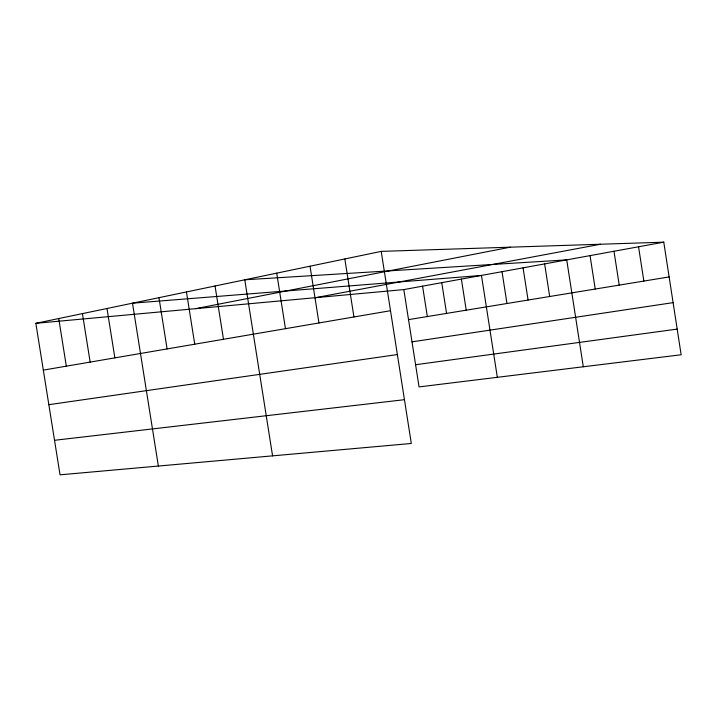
<?xml version="1.0" encoding="UTF-8"?>
<svg xmlns="http://www.w3.org/2000/svg" width="717" height="717" viewBox="0 0 717 717"><rect width="100%" height="100%" fill="white"/><g stroke="black" fill="none" stroke-linecap="round" stroke-linejoin="round"><path stroke-width="1.08" d="M35.85 323.313L381.211 251.38L663.772 242.176L681.15 354.772L419.06 386.911L403.823 289.587L35.85 323.313L60.04 474.824L411.307 443.473L381.211 251.38M195.616 308.668L510.28 247.177M315.435 297.689L600.505 244.237M403.823 289.587L663.772 242.176M43.325 370.106L390.505 310.712M408.529 319.63L669.14 276.932M412.006 341.848L673.102 302.637M48.846 404.684L397.37 354.557M415.591 364.72L677.189 329.094M54.528 440.292L404.451 399.692M186.456 291.944L194.737 344.205M158.968 297.672L167.097 348.928M158.367 466.05L132.502 303.183L481.457 275.427L497.338 377.312M107.003 308.489L114.854 357.864M82.428 313.607L90.154 362.094M58.731 318.545L66.323 366.172M344.832 258.962L353.938 316.968M310.031 266.204L318.957 322.955M276.717 273.15L285.465 328.682M272.577 455.86L244.784 279.8L566.717 259.877L583.297 366.772M215.046 285.993L223.471 339.284M613.985 251.255L619.228 285.115M590.046 255.619L595.227 289.05M544.624 263.901L549.688 296.506M523.069 267.835L528.079 300.047M502.017 271.68L506.973 303.506M461.381 279.092L466.229 310.183M441.753 282.668L446.557 313.401M422.573 286.173L427.332 316.555M638.551 246.773L643.857 281.082"/></g></svg>
